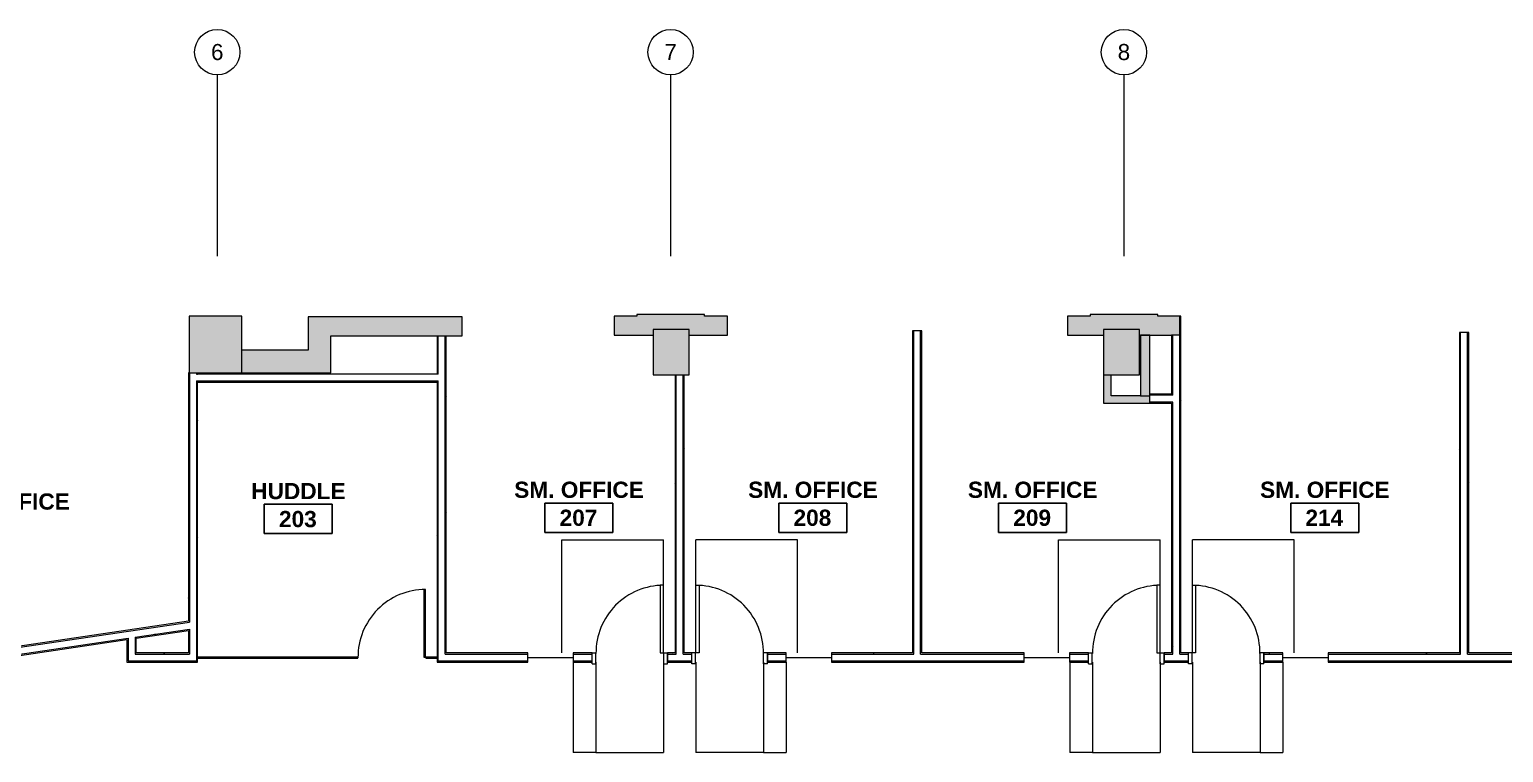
# Model space of a CAD drawing. Header units: inches. Extents: x 25331 to 28023, y 11893 to 13691.
# Drawn here: x 26722 to 27503, y 13308 to 13691 of the extents above; entities that cross this region are included whole.
import ezdxf

# ---------------------------------------------------------------- set-up
doc = ezdxf.new("R2010")
doc.units = ezdxf.units.IN
doc.header["$MEASUREMENT"] = 0
for name, color, linetype, lineweight in [('A-AREA-IDEN', 1, 'Continuous', 9), ('A-DOOR', 8, 'Continuous', 13), ('A-DOOR-FRAM', 8, 'Continuous', 20), ('A-GENM', 8, 'Continuous', 13), ('A-GLAZ', 8, 'Continuous', 13), ('A-WALL', 8, 'Continuous', 13), ('A-WALL-PATT', 8, 'Continuous', 13), ('I-WALL', 8, 'Continuous', 13), ('S-COLS', 8, 'Continuous', 13), ('S-GRID', 8, 'Continuous', 9), ('S-GRID-IDEN', 8, 'Continuous', 9)]:
    doc.layers.add(name, color=color, linetype=linetype, lineweight=lineweight)
doc.styles.add('Swis721 Lt BT', font='swissl.ttf', dxfattribs={"height": 8.514638})
doc.styles.add('Swis721 Lt BT_B', font='', dxfattribs={"height": 8.583975})
doc.styles.get('Swis721 Lt BT_B').set_extended_font_data('Swis721 Lt BT', bold=True)
pattern_1 = [(0, (0, 0), (30.72, 7.68), [1.267, -21.773, 1.267, -21.773, -122.88]), (0, (0, 0), (30.72, 7.68), [-46.08, 1.267, -44.813, 1.267, -21.773, -53.76]), (0, (0, 0), (30.72, 7.68), [-115.2, 1.267, -14.093, 1.267, -37.133]), (120, (11.52, 3.84), (-22.0110751, 22.7643004), [1.267, -21.773, 1.267, -21.773, -122.88]), (120, (11.52, 3.84), (-22.0110751, 22.7643004), [-46.08, 1.267, -44.813, 1.267, -21.773, -53.76]), (120, (11.52, 3.84), (-22.0110751, 22.7643004), [-115.2, 1.267, -14.093, 1.267, -37.133]), (240, (15.36, 19.2), (-8.7089249, -30.4443004), [1.267, -21.773, 1.267, -21.773, -122.88]), (240, (15.36, 19.2), (-8.7089249, -30.4443004), [-46.08, 1.267, -44.813, 1.267, -21.773, -53.76]), (240, (15.36, 19.2), (-8.7089249, -30.4443004), [-115.2, 1.267, -14.093, 1.267, -37.133])]

# ---------------------------------------------------------------- blocks, each defined once
blk = doc.blocks.new('Single Flush - OTJ_SOLIDFLUSH_ALUM-4900816-FIRST FLOOR CONSTRUCTION')
at = {"layer": 'A-DOOR'}
for p, q in [((16.16, 38.25), (16.16, 2.44)), ((17.91, 38.25), (16.16, 38.25)), ((17.91, 2.44), (17.91, 38.25)), ((16.16, 2.44), (17.91, 2.44))]:
    blk.add_line(p, q, dxfattribs=at)
blk.add_arc((17.91, 2.44), 35.81, 90, 180.5, dxfattribs=at)
at = {"layer": 'A-DOOR-FRAM'}
for p, q in [((-20, -3.31), (-20, 2.44)), ((-20, 2.44), (-18, 2.44)), ((-18, -3.31), (-18, 2.44)), ((18, -3.31), (18, 2.44)), ((18, 2.44), (20, 2.44)), ((20, -3.31), (20, 2.44)), ((-20, -3.31), (-18, -3.31)), ((18, -3.31), (20, -3.31))]:
    blk.add_line(p, q, dxfattribs=at)
at = {"layer": 'A-GENM'}
for p, q in [((-35.91, 62.25), (17.91, 62.25)), ((-35.91, 2.44), (-35.91, 62.25)), ((17.91, 2.44), (17.91, 62.25)), ((17.87, 2.44), (17.91, 2.44)), ((-29.91, -2.44), (-29.91, -50.25)), ((-17.91, -2.44), (-17.91, -50.25)), ((17.87, -2.44), (17.91, -2.44)), ((17.91, -2.44), (17.91, -50.25)), ((-17.91, -50.25), (-29.91, -50.25)), ((-17.91, -50.25), (17.91, -50.25))]:
    blk.add_line(p, q, dxfattribs=at)
blk = doc.blocks.new('Single Flush - OTJ_SOLIDFLUSH_ALUM-4900275-FIRST FLOOR CONSTRUCTION')
at = {"layer": 'A-DOOR'}
for p, q in [((16.16, -2.44), (17.91, -2.44)), ((16.16, -38.25), (16.16, -2.44)), ((17.91, -2.44), (17.91, -38.25)), ((17.91, -38.25), (16.16, -38.25))]:
    blk.add_line(p, q, dxfattribs=at)
blk.add_arc((17.91, -2.44), 35.81, 179.5, 270, dxfattribs=at)
at = {"layer": 'A-DOOR-FRAM'}
for p, q in [((-20, 3.31), (-20, -2.44)), ((-20, 3.31), (-18, 3.31)), ((-18, 3.31), (-18, -2.44)), ((18, 3.31), (18, -2.44)), ((18, 3.31), (20, 3.31)), ((20, 3.31), (20, -2.44)), ((-20, -2.44), (-18, -2.44)), ((18, -2.44), (20, -2.44))]:
    blk.add_line(p, q, dxfattribs=at)
at = {"layer": 'A-GENM'}
for p, q in [((-17.91, 50.25), (-29.91, 50.25)), ((-29.91, 2.44), (-29.91, 50.25)), ((-17.91, 50.25), (17.91, 50.25)), ((-17.91, 2.44), (-17.91, 50.25)), ((17.91, 2.44), (17.91, 50.25)), ((17.87, 2.44), (17.91, 2.44)), ((-35.91, -2.44), (-35.91, -62.25)), ((17.87, -2.44), (17.91, -2.44)), ((17.91, -2.44), (17.91, -62.25)), ((-35.91, -62.25), (17.91, -62.25))]:
    blk.add_line(p, q, dxfattribs=at)
blk = doc.blocks.new('Single Glass Door - 36_ x 96_-4888983-FIRST FLOOR CONSTRUCTION')
at = {"layer": 'A-DOOR'}
for p, q in [((16.90625, 36.0625), (16.90625, 0.25)), ((17.90625, 36.0625), (16.90625, 36.0625)), ((17.90625, 0.25), (17.90625, 36.0625)), ((16.90625, 0.25), (17.90625, 0.25))]:
    blk.add_line(p, q, dxfattribs=at)
blk.add_arc((17.90625, 0.25), 35.8125, 90, 180.5, dxfattribs=at)
blk = doc.blocks.new('Frameless opening with glazing - 24_ x 96_-4900874-FIRST FLOOR CONSTRUCTION')
at = {"layer": 'A-GLAZ'}
blk.add_line((-13.5, 0.0625), (10.5, 0.0625), dxfattribs=at)
blk = doc.blocks.new('Concrete-Rectangular-Column - 19 X 24-5195709-FIRST FLOOR CONSTRUCTION')
at = {"layer": 'S-COLS'}
blk.add_hatch(color=256, dxfattribs=at).paths.add_polyline_path([(-9.5, -12), (9.5, -12), (9.5, 12), (-9.5, 12)], flags=0)
for p, q in [((9.5, 12), (-9.5, 12)), ((-9.5, 12), (-9.5, -12)), ((9.5, -12), (9.5, 12)), ((-9.5, -12), (9.5, -12))]:
    blk.add_line(p, q, dxfattribs=at)
blk = doc.blocks.new('Concrete-Rectangular-Column - 28 X 36-5114309-FIRST FLOOR CONSTRUCTION')
at = {"layer": 'S-COLS'}
blk.add_hatch(color=256, dxfattribs=at).paths.add_polyline_path([(14, -15), (14, 15), (-14, 15), (-14, -15)], flags=0)
for p, q in [((14, 15), (-14, 15)), ((-14, 15), (-14, -15)), ((14, -15), (14, 15)), ((-14, -15), (14, -15))]:
    blk.add_line(p, q, dxfattribs=at)
blk = doc.blocks.new('Grid - Grid Head - Circle-50561-FIRST FLOOR CONSTRUCTION')
at = {"layer": 'S-GRID-IDEN'}
blk.add_circle((0, 0), 0.125, dxfattribs=at)
blk = doc.blocks.new('Room Tag - Room Name and Number-3379422-FIRST FLOOR CONSTRUCTION')
at = {"layer": 'A-AREA-IDEN'}
for p, q in [((-0.1881, -0.1636), (-0.1881, -0.0018)), ((-0.1881, -0.0018), (0.1869, -0.0018)), ((0.1869, -0.0018), (-0.1881, -0.0018)), ((-0.1881, -0.0018), (-0.1881, -0.1636)), ((0.1869, -0.0018), (0.1869, -0.1636)), ((0.1869, -0.1636), (0.1869, -0.0018)), ((0.1869, -0.1636), (-0.1881, -0.1636)), ((-0.1881, -0.1636), (0.1869, -0.1636))]:
    blk.add_line(p, q, dxfattribs=at)

msp = doc.modelspace()

# ---------------------------------------------------------------- hatches: boundary and pattern name
at = {"layer": 'A-WALL-PATT'}
for points in [[(27071.47, 13529.17), (27079.65, 13529.17), (27079.65, 13540.17), (27043.81, 13540.17), (27043.81, 13529.17), (27052.47, 13529.17), (27052.47, 13532.11), (27071.47, 13532.11), (27071.47, 13531.45)], [(27319.65, 13529.17), (27319.65, 13540.17), (27283.81, 13540.17), (27283.81, 13529.17), (27290.99, 13529.17), (27290.99, 13532.11), (27309.99, 13532.11), (27309.99, 13529.17)], [(26869.81, 13509.16), (26881.81, 13509.16), (26881.81, 13538.91), (26869.81, 13538.91), (26869.81, 13521.16)], [(26951.31, 13528.91), (26951.31, 13538.91), (26881.81, 13538.91), (26881.81, 13528.91)], [(27043.81, 13529.17), (27043.81, 13539.17), (27031.81, 13539.17), (27031.81, 13529.17)], [(27079.65, 13529.17), (27091.81, 13529.17), (27091.81, 13539.17), (27079.65, 13539.17), (27079.65, 13531.55)], [(27272.45, 13529.17), (27283.81, 13529.17), (27283.81, 13539.17), (27271.81, 13539.17), (27271.81, 13529.17)], [(27319.65, 13529.17), (27331.24, 13529.17), (27331.24, 13539.17), (27319.65, 13539.17), (27319.65, 13530.55)], [(27310.49, 13497.16), (27315.49, 13497.16), (27315.49, 13529.16), (27310.49, 13529.16)], [(26869.81, 13509.16), (26869.81, 13521.16), (26834.81, 13521.16), (26834.81, 13509.16)], [(27290.99, 13493.16), (27294.99, 13493.16), (27294.99, 13508.11), (27290.99, 13508.11), (27290.99, 13493.79)], [(27315.49, 13493.16), (27315.49, 13497.16), (27294.99, 13497.16), (27294.99, 13493.16)]]:
    msp.add_hatch(color=256, dxfattribs=at).paths.add_polyline_path(points, flags=0)
h = msp.add_hatch(dxfattribs=at)
h.set_pattern_fill('FP2_2', color=256, style=0, pattern_type=2)
h.set_pattern_definition(pattern_1)
h.paths.add_polyline_path([(27331.86, 13360.99), (27331.86, 13539.17), (27331.24, 13539.17), (27331.24, 13360.99)], flags=0)
h = msp.add_hatch(dxfattribs=at)
h.set_pattern_fill('FP2_2', color=256, style=0, pattern_type=2)
h.set_pattern_definition(pattern_1)
h.paths.add_polyline_path([(26938.12, 13356.11), (26938.74, 13356.11), (26938.74, 13358.3), (26938.12, 13358.3), (26938.12, 13356.74)], flags=0)
h.paths.add_polyline_path([(26938.12, 13358.8), (26938.74, 13358.8), (26938.74, 13504.93), (26938.12, 13504.93), (26938.12, 13436.14)], flags=0)
h.paths.add_polyline_path([(26938.12, 13508.55), (26938.74, 13508.55), (26938.74, 13528.91), (26938.12, 13528.91)], flags=0)
h = msp.add_hatch(dxfattribs=at)
h.set_pattern_fill('FP2_2', color=256, style=0, pattern_type=2)
h.set_pattern_definition(pattern_1)
h.paths.add_polyline_path([(26942.99, 13360.36), (26942.99, 13528.91), (26942.37, 13528.91), (26942.37, 13360.36)], flags=0)
h = msp.add_hatch(dxfattribs=at)
h.set_pattern_fill('FP2_2', color=256, style=0, pattern_type=2)
h.set_pattern_definition(pattern_1)
h.paths.add_polyline_path([(27189.84, 13360.99), (27190.47, 13360.99), (27190.47, 13531.55), (27189.84, 13531.55), (27189.84, 13436.14)], flags=0)
h = msp.add_hatch(dxfattribs=at)
h.set_pattern_fill('FP2_2', color=256, style=0, pattern_type=2)
h.set_pattern_definition(pattern_1)
h.paths.add_polyline_path([(27194.09, 13360.99), (27194.72, 13360.99), (27194.72, 13531.55), (27194.09, 13531.55), (27194.09, 13436.14)], flags=0)
h = msp.add_hatch(dxfattribs=at)
h.set_pattern_fill('FP2_2', color=256, style=0, pattern_type=2)
h.set_pattern_definition(pattern_1)
h.paths.add_polyline_path([(27326.99, 13360.99), (27327.61, 13360.99), (27327.61, 13493.79), (27326.99, 13493.79), (27326.99, 13436.14)], flags=0)
h.paths.add_polyline_path([(27327.61, 13497.41), (27327.61, 13529.17), (27326.99, 13529.17), (27326.99, 13497.41)], flags=0)
h = msp.add_hatch(dxfattribs=at)
h.set_pattern_fill('FP2_2', color=256, style=0, pattern_type=2)
h.set_pattern_definition(pattern_1)
h.paths.add_polyline_path([(27479.37, 13360.99), (27479.99, 13360.99), (27479.99, 13530.55), (27479.37, 13530.55), (27479.37, 13436.14)], flags=0)
h = msp.add_hatch(dxfattribs=at)
h.set_pattern_fill('FP2_2', color=256, style=0, pattern_type=2)
h.set_pattern_definition(pattern_1)
h.paths.add_polyline_path([(27484.24, 13360.99), (27484.24, 13530.55), (27483.62, 13530.55), (27483.62, 13360.99)], flags=0)
h = msp.add_hatch(dxfattribs=at)
h.set_pattern_fill('FP2_2', color=256, style=0, pattern_type=2)
h.set_pattern_definition(pattern_1)
h.paths.add_polyline_path([(26807.06, 13360.99), (26807.06, 13373.65), (26806.43, 13373.56), (26806.43, 13360.99)], flags=0)
h.paths.add_polyline_path([(26806.43, 13377.23), (26807.06, 13377.32), (26807.06, 13509.16), (26806.43, 13509.16), (26806.43, 13377.32)], flags=0)
h = msp.add_hatch(dxfattribs=at)
h.set_pattern_fill('FP2_2', color=256, style=0, pattern_type=2)
h.set_pattern_definition(pattern_1)
h.paths.add_polyline_path([(26810.68, 13356.74), (26811.31, 13356.75), (26811.31, 13358.3), (26810.68, 13358.3)], flags=0)
h.paths.add_polyline_path([(26811.31, 13358.8), (26811.31, 13504.93), (26810.68, 13504.93), (26810.68, 13358.8)], flags=0)
h.paths.add_polyline_path([(26810.79, 13508.55), (26811.31, 13508.55), (26811.31, 13509.16), (26810.68, 13509.16), (26810.68, 13508.55)], flags=0)
h = msp.add_hatch(dxfattribs=at)
h.set_pattern_fill('FP2_2', color=256, style=0, pattern_type=2)
h.set_pattern_definition(pattern_1)
h.paths.add_polyline_path([(26938.12, 13504.3), (26938.12, 13504.93), (26811.31, 13504.93), (26811.31, 13504.3), (26881.81, 13504.3)], flags=0)
h = msp.add_hatch(dxfattribs=at)
h.set_pattern_fill('FP2_2', color=256, style=0, pattern_type=2)
h.set_pattern_definition(pattern_1)
h.paths.add_polyline_path([(27064.74, 13360.99), (27064.74, 13508.11), (27064.12, 13508.11), (27064.12, 13360.99)], flags=0)
h = msp.add_hatch(dxfattribs=at)
h.set_pattern_fill('FP2_2', color=256, style=0, pattern_type=2)
h.set_pattern_definition(pattern_1)
h.paths.add_polyline_path([(27068.37, 13360.99), (27068.99, 13360.99), (27068.99, 13508.11), (27068.37, 13508.11), (27068.37, 13436.14)], flags=0)
h = msp.add_hatch(dxfattribs=at)
h.set_pattern_fill('FP2_2', color=256, style=0, pattern_type=2)
h.set_pattern_definition(pattern_1)
h.paths.add_polyline_path([(26534.31, 13336.91), (26542.64, 13338.14), (26542.55, 13338.76), (26534.31, 13337.54), (26534.31, 13337)], flags=0)
h.paths.add_polyline_path([(26582.21, 13344.01), (26587.53, 13344.79), (26587.44, 13345.41), (26582.12, 13344.62)], flags=0)
h.paths.add_polyline_path([(26611.27, 13348.31), (26806.43, 13377.23), (26806.43, 13377.86), (26611.18, 13348.93)], flags=0)
h = msp.add_hatch(dxfattribs=at)
h.set_pattern_fill('FP2_2', color=256, style=0, pattern_type=2)
h.set_pattern_definition(pattern_1)
h.paths.add_polyline_path([(26530.06, 13331.98), (26543.26, 13333.94), (26543.17, 13334.56), (26530.06, 13332.61)], flags=0)
h.paths.add_polyline_path([(26582.83, 13339.8), (26588.16, 13340.59), (26588.06, 13341.21), (26582.74, 13340.42)], flags=0)
h.paths.add_polyline_path([(26611.9, 13344.11), (26774.56, 13368.21), (26774.56, 13368.84), (26611.8, 13344.73)], flags=0)
h.paths.add_polyline_path([(26778.18, 13368.74), (26806.43, 13372.93), (26806.43, 13373.56), (26778.18, 13369.38), (26778.18, 13368.84)], flags=0)
h = msp.add_hatch(dxfattribs=at)
h.set_pattern_fill('FP2_2', color=256, style=0, pattern_type=2)
h.set_pattern_definition(pattern_1)
h.paths.add_polyline_path([(26806.43, 13360.36), (26807.06, 13360.36), (26807.06, 13360.99), (26778.81, 13360.99), (26778.81, 13360.36), (26780.68, 13360.36)], flags=0)
h = msp.add_hatch(dxfattribs=at)
h.set_pattern_fill('FP2_2', color=256, style=0, pattern_type=2)
h.set_pattern_definition(pattern_1)
h.paths.add_polyline_path([(27282.99, 13360.36), (27282.99, 13360.99), (27272.99, 13360.99), (27272.99, 13360.36)], flags=0)
h.paths.add_polyline_path([(27484.24, 13360.36), (27514.49, 13360.36), (27514.48, 13360.99), (27483.62, 13360.99), (27483.62, 13360.36)], flags=0)
h.paths.add_polyline_path([(27194.72, 13360.36), (27248.99, 13360.36), (27248.99, 13360.99), (27194.09, 13360.99), (27194.09, 13360.36)], flags=0)
h.paths.add_polyline_path([(27190.47, 13360.36), (27190.47, 13360.99), (27146.99, 13360.99), (27146.99, 13360.36), (27189.84, 13360.36)], flags=0)
h.paths.add_polyline_path([(27479.99, 13360.36), (27479.99, 13360.99), (27409.86, 13360.99), (27409.86, 13360.36), (27479.37, 13360.36)], flags=0)
h.paths.add_polyline_path([(27385.86, 13360.36), (27385.86, 13360.99), (27375.86, 13360.99), (27375.86, 13360.36)], flags=0)
h.paths.add_polyline_path([(27010.12, 13360.36), (27020.12, 13360.36), (27020.12, 13360.99), (27010.12, 13360.99)], flags=0)
h.paths.add_polyline_path([(27331.86, 13360.36), (27335.86, 13360.36), (27335.86, 13360.99), (27331.24, 13360.99), (27331.24, 13360.36)], flags=0)
h.paths.add_polyline_path([(27068.37, 13360.36), (27072.99, 13360.36), (27072.99, 13360.99), (27068.37, 13360.99)], flags=0)
h.paths.add_polyline_path([(26942.99, 13360.36), (26986.12, 13360.36), (26986.12, 13360.99), (26942.99, 13360.99)], flags=0)
h.paths.add_polyline_path([(27112.99, 13360.36), (27122.99, 13360.36), (27122.99, 13360.99), (27112.99, 13360.99)], flags=0)
h.paths.add_polyline_path([(27326.99, 13360.36), (27327.61, 13360.36), (27327.61, 13360.99), (27322.99, 13360.99), (27322.99, 13360.36)], flags=0)
h.paths.add_polyline_path([(27064.74, 13360.36), (27064.74, 13360.99), (27060.12, 13360.99), (27060.12, 13360.36), (27064.12, 13360.36)], flags=0)
h = msp.add_hatch(dxfattribs=at)
h.set_pattern_fill('FP2_2', color=256, style=0, pattern_type=2)
h.set_pattern_definition(pattern_1)
h.paths.add_polyline_path([(27178.96, 13356.11), (27248.99, 13356.11), (27248.99, 13356.74), (27146.99, 13356.74), (27146.99, 13356.11), (27178.34, 13356.11)], flags=0)
h.paths.add_polyline_path([(27483.62, 13356.11), (27510.24, 13356.11), (27510.24, 13356.74), (27409.86, 13356.74), (27409.86, 13356.11), (27479.99, 13356.11)], flags=0)
h.paths.add_polyline_path([(27331.24, 13356.11), (27335.86, 13356.11), (27335.86, 13356.74), (27322.99, 13356.74), (27322.99, 13356.11), (27327.63, 13356.11)], flags=0)
h.paths.add_polyline_path([(27272.99, 13356.11), (27282.99, 13356.11), (27282.99, 13356.74), (27272.99, 13356.74)], flags=0)
h.paths.add_polyline_path([(27385.86, 13356.11), (27385.86, 13356.74), (27375.86, 13356.74), (27375.86, 13356.11)], flags=0)
h.paths.add_polyline_path([(27112.99, 13356.11), (27122.99, 13356.11), (27122.99, 13356.74), (27112.99, 13356.74)], flags=0)
h.paths.add_polyline_path([(27072.99, 13356.11), (27072.99, 13356.74), (27060.12, 13356.74), (27060.12, 13356.11), (27068.99, 13356.11)], flags=0)
h.paths.add_polyline_path([(27020.12, 13356.11), (27020.12, 13356.74), (27010.12, 13356.74), (27010.12, 13356.11), (27010.17, 13356.11)], flags=0)
h.paths.add_polyline_path([(26942.37, 13356.11), (26986.12, 13356.11), (26986.12, 13356.74), (26938.74, 13356.74), (26938.76, 13356.11)], flags=0)

# ---------------------------------------------------------------- linework, layer by layer
at = {"layer": 'A-WALL'}
for p, q in [((27079.65, 13540.17), (27043.81, 13540.17)), ((27043.81, 13540.17), (27043.81, 13539.17)), ((27079.65, 13539.17), (27079.65, 13540.17)), ((27319.65, 13540.17), (27283.81, 13540.17)), ((27283.81, 13540.17), (27283.81, 13539.17)), ((27319.65, 13539.17), (27319.65, 13540.17)), ((26951.31, 13538.91), (26869.81, 13538.91)), ((26869.81, 13538.91), (26869.81, 13521.16)), ((26951.31, 13528.91), (26951.31, 13538.91)), ((27043.81, 13539.17), (27031.81, 13539.17)), ((27031.81, 13539.17), (27031.81, 13529.17)), ((27091.81, 13539.17), (27079.65, 13539.17)), ((27091.81, 13529.17), (27091.81, 13539.17)), ((27283.81, 13539.17), (27271.81, 13539.17)), ((27271.81, 13539.17), (27271.81, 13529.17)), ((27331.86, 13539.17), (27319.65, 13539.17)), ((27331.24, 13360.36), (27331.24, 13539.17)), ((27331.86, 13529.17), (27331.86, 13539.17)), ((26881.81, 13528.91), (26951.31, 13528.91)), ((26881.81, 13509.16), (26881.81, 13528.91)), ((26938.74, 13508.55), (26938.74, 13528.91)), ((26942.37, 13360.36), (26942.37, 13528.91)), ((27031.81, 13529.17), (27052.47, 13529.17)), ((27071.47, 13529.17), (27091.81, 13529.17)), ((27190.47, 13360.36), (27190.47, 13531.55)), ((27194.09, 13360.36), (27194.09, 13531.55)), ((27271.81, 13529.17), (27290.99, 13529.17)), ((27309.99, 13529.17), (27326.99, 13529.17)), ((27331.24, 13529.17), (27326.99, 13529.17)), ((27327.61, 13497.41), (27327.61, 13529.17)), ((27479.99, 13360.36), (27479.99, 13530.55)), ((27483.62, 13360.36), (27483.62, 13530.55)), ((26869.81, 13521.16), (26834.81, 13521.16)), ((26807.06, 13509.16), (26807.06, 13377.32)), ((26810.68, 13509.16), (26810.68, 13508.55)), ((26810.68, 13508.55), (26811.31, 13508.55)), ((26834.81, 13509.16), (26881.81, 13509.16)), ((26938.74, 13508.55), (26938.12, 13508.55)), ((26810.68, 13504.93), (26810.68, 13356.74)), ((26810.68, 13504.93), (26938.74, 13504.93)), ((26938.74, 13356.74), (26938.74, 13504.93)), ((27064.74, 13360.36), (27064.74, 13508.11)), ((27068.37, 13360.36), (27068.37, 13508.11)), ((27290.99, 13508.11), (27290.99, 13493.16)), ((27294.99, 13497.16), (27294.99, 13508.11)), ((27290.99, 13493.16), (27315.49, 13493.16)), ((27310.49, 13497.16), (27294.99, 13497.16)), ((27327.61, 13497.41), (27315.49, 13497.41)), ((27315.49, 13493.16), (27315.49, 13497.16)), ((27327.61, 13493.79), (27315.49, 13493.79)), ((27327.61, 13360.36), (27327.61, 13493.79)), ((26611.27, 13348.31), (26807.06, 13377.32)), ((26611.8, 13344.73), (26774.56, 13368.84)), ((26774.56, 13368.84), (26774.56, 13356.74)), ((26778.18, 13369.38), (26807.06, 13373.65)), ((26778.18, 13369.38), (26778.18, 13360.36)), ((26807.06, 13373.65), (26807.06, 13360.36)), ((26778.18, 13360.36), (26807.06, 13360.36)), ((26942.37, 13360.36), (26986.12, 13360.36)), ((27010.12, 13360.36), (27020.12, 13360.36)), ((27060.12, 13360.36), (27064.74, 13360.36)), ((27068.37, 13360.36), (27072.99, 13360.36)), ((27112.99, 13360.36), (27122.99, 13360.36)), ((27146.99, 13360.36), (27190.47, 13360.36)), ((27194.09, 13360.36), (27248.99, 13360.36)), ((27272.99, 13360.36), (27282.99, 13360.36)), ((27322.99, 13360.36), (27327.61, 13360.36)), ((27331.24, 13360.36), (27335.86, 13360.36)), ((27375.86, 13360.36), (27385.86, 13360.36)), ((27409.86, 13360.36), (27479.99, 13360.36)), ((27483.62, 13360.36), (27514.49, 13360.36)), ((26774.56, 13356.74), (26810.68, 13356.74)), ((26810.68, 13358.8), (26811.31, 13358.8)), ((26810.68, 13358.3), (26811.31, 13358.3)), ((26938.74, 13358.8), (26938.12, 13358.8)), ((26938.74, 13358.3), (26938.12, 13358.3)), ((26938.74, 13356.74), (26986.12, 13356.74)), ((27010.12, 13356.74), (27020.12, 13356.74)), ((27060.12, 13356.74), (27072.99, 13356.74)), ((27112.99, 13356.74), (27122.99, 13356.74)), ((27146.99, 13356.74), (27248.99, 13356.74)), ((27272.99, 13356.74), (27282.99, 13356.74)), ((27322.99, 13356.74), (27335.86, 13356.74)), ((27375.86, 13356.74), (27385.86, 13356.74)), ((27409.86, 13356.74), (27510.87, 13356.74))]:
    msp.add_line(p, q, dxfattribs=at)
at = {"layer": 'I-WALL'}
for p, q in [((26938.12, 13528.91), (26938.12, 13508.55)), ((26942.99, 13360.99), (26942.99, 13528.91)), ((27189.84, 13531.55), (27189.84, 13360.99)), ((27194.72, 13531.55), (27189.84, 13531.55)), ((27194.72, 13360.99), (27194.72, 13531.55)), ((27315.49, 13529.16), (27310.49, 13529.16)), ((27310.49, 13529.16), (27310.49, 13497.16)), ((27315.49, 13497.16), (27315.49, 13529.16)), ((27326.99, 13529.17), (27326.99, 13498.04)), ((27331.86, 13360.99), (27331.86, 13529.17)), ((27479.37, 13530.55), (27479.37, 13360.99)), ((27484.24, 13530.55), (27479.37, 13530.55)), ((27484.24, 13360.99), (27484.24, 13530.55)), ((26806.81, 13509.16), (26806.43, 13509.16)), ((26806.43, 13509.16), (26806.43, 13377.86)), ((26811.31, 13508.55), (26811.31, 13509.16)), ((26938.12, 13508.55), (26811.31, 13508.55)), ((26811.31, 13358.8), (26811.31, 13504.3)), ((26811.31, 13504.3), (26938.12, 13504.3)), ((26938.12, 13504.3), (26938.12, 13358.8)), ((27064.12, 13508.11), (27064.12, 13360.99)), ((27068.99, 13360.99), (27068.99, 13508.11)), ((27310.49, 13497.16), (27315.49, 13497.16)), ((27326.99, 13498.04), (27315.49, 13498.04)), ((27315.49, 13493.16), (27326.99, 13493.16)), ((27326.99, 13493.16), (27326.99, 13360.99)), ((26806.43, 13377.86), (26611.18, 13348.93)), ((26611.9, 13344.11), (26773.93, 13368.12)), ((26773.93, 13368.12), (26773.93, 13356.11)), ((26778.81, 13368.84), (26806.43, 13372.93)), ((26778.81, 13360.99), (26778.81, 13368.84)), ((26806.43, 13372.93), (26806.43, 13360.99)), ((26806.43, 13360.99), (26778.81, 13360.99)), ((26986.12, 13360.99), (26942.99, 13360.99)), ((26986.12, 13356.11), (26986.12, 13360.99)), ((27020.12, 13360.99), (27010.12, 13360.99)), ((27010.12, 13360.99), (27010.12, 13356.11)), ((27020.12, 13356.11), (27020.12, 13360.99)), ((27064.12, 13360.99), (27060.12, 13360.99)), ((27060.12, 13360.99), (27060.12, 13356.11)), ((27072.99, 13360.99), (27068.99, 13360.99)), ((27072.99, 13356.11), (27072.99, 13360.99)), ((27122.99, 13360.99), (27112.99, 13360.99)), ((27112.99, 13360.99), (27112.99, 13356.11)), ((27122.99, 13356.11), (27122.99, 13360.99)), ((27189.84, 13360.99), (27146.99, 13360.99)), ((27146.99, 13360.99), (27146.99, 13356.11)), ((27248.99, 13360.99), (27194.72, 13360.99)), ((27248.99, 13356.11), (27248.99, 13360.99)), ((27282.99, 13360.99), (27272.99, 13360.99)), ((27272.99, 13360.99), (27272.99, 13356.11)), ((27282.99, 13356.11), (27282.99, 13360.99)), ((27326.99, 13360.99), (27322.99, 13360.99)), ((27322.99, 13360.99), (27322.99, 13356.11)), ((27335.86, 13360.99), (27331.86, 13360.99)), ((27335.86, 13356.11), (27335.86, 13360.99)), ((27385.86, 13360.99), (27375.86, 13360.99)), ((27375.86, 13360.99), (27375.86, 13356.11)), ((27385.86, 13356.11), (27385.86, 13360.99)), ((27479.37, 13360.99), (27409.86, 13360.99)), ((27409.86, 13360.99), (27409.86, 13356.11)), ((27515.12, 13360.99), (27484.24, 13360.99)), ((26773.93, 13356.11), (26811.31, 13356.11)), ((26896.12, 13358.8), (26811.31, 13358.8)), ((26811.31, 13358.3), (26896.12, 13358.3)), ((26811.31, 13356.11), (26811.31, 13358.3)), ((26896.12, 13358.3), (26896.12, 13358.8)), ((26938.12, 13358.8), (26932.12, 13358.8)), ((26932.12, 13358.8), (26932.12, 13358.3)), ((26932.12, 13358.3), (26938.12, 13358.3)), ((26938.12, 13358.3), (26938.12, 13356.11)), ((26938.12, 13356.11), (26986.12, 13356.11)), ((27010.12, 13356.11), (27020.12, 13356.11)), ((27060.12, 13356.11), (27072.99, 13356.11)), ((27112.99, 13356.11), (27122.99, 13356.11)), ((27146.99, 13356.11), (27248.99, 13356.11)), ((27272.99, 13356.11), (27282.99, 13356.11)), ((27322.99, 13356.11), (27335.86, 13356.11)), ((27375.86, 13356.11), (27385.86, 13356.11)), ((27409.86, 13356.11), (27510.24, 13356.11))]:
    msp.add_line(p, q, dxfattribs=at)
at = {"layer": 'S-GRID'}
for p, q in [((26821.73, 13666.96), (26821.73, 13570.96)), ((27061.73, 13666.96), (27061.73, 13570.96)), ((27301.73, 13666.96), (27301.73, 13570.96))]:
    msp.add_line(p, q, dxfattribs=at)

# ---------------------------------------------------------------- block references
at = {"layer": 'A-AREA-IDEN', "xscale": 95.99999999999994, "yscale": 95.99999999999994, "zscale": 95.99999999999994}
for p in [(26864.67, 13439.84), (27013.24, 13440.52), (27137.08, 13440.52), (27253.42, 13440.52), (27408.11, 13440.52)]:
    msp.add_blockref('Room Tag - Room Name and Number-3379422-FIRST FLOOR CONSTRUCTION', p, dxfattribs=at)
at = {"layer": 'A-DOOR'}
for name, p in [('Single Flush - OTJ_SOLIDFLUSH_ALUM-4900816-FIRST FLOOR CONSTRUCTION', (27040.12, 13358.55)), ('Single Flush - OTJ_SOLIDFLUSH_ALUM-4900816-FIRST FLOOR CONSTRUCTION', (27302.99, 13358.55)), ('Single Glass Door - 36_ x 96_-4888983-FIRST FLOOR CONSTRUCTION', (26914.12, 13358.55))]:
    msp.add_blockref(name, p, dxfattribs=at)
at = {"layer": 'A-DOOR', "rotation": 180}
for p in [(27092.99, 13358.55), (27355.86, 13358.55)]:
    msp.add_blockref('Single Flush - OTJ_SOLIDFLUSH_ALUM-4900275-FIRST FLOOR CONSTRUCTION', p, dxfattribs=at)
at = {"layer": 'A-GLAZ', "rotation": 180}
for p in [(26996.62, 13358.55), (27133.49, 13358.55), (27396.36, 13358.55)]:
    msp.add_blockref('Frameless opening with glazing - 24_ x 96_-4900874-FIRST FLOOR CONSTRUCTION', p, dxfattribs=at)
at = {"layer": 'A-GLAZ'}
msp.add_blockref('Frameless opening with glazing - 24_ x 96_-4900874-FIRST FLOOR CONSTRUCTION', (27262.49, 13358.55), dxfattribs=at)
at = {"layer": 'S-COLS'}
for name, p in [('Concrete-Rectangular-Column - 28 X 36-5114309-FIRST FLOOR CONSTRUCTION', (26820.81, 13524.16)), ('Concrete-Rectangular-Column - 19 X 24-5195709-FIRST FLOOR CONSTRUCTION', (27061.97, 13520.11)), ('Concrete-Rectangular-Column - 19 X 24-5195709-FIRST FLOOR CONSTRUCTION', (27300.49, 13520.11))]:
    msp.add_blockref(name, p, dxfattribs=at)
at = {"layer": 'S-GRID-IDEN', "xscale": 95.99999999999994, "yscale": 95.99999999999994, "zscale": 95.99999999999994, "rotation": 180}
for p in [(26821.73, 13678.96), (27061.73, 13678.96), (27301.73, 13678.96)]:
    msp.add_blockref('Grid - Grid Head - Circle-50561-FIRST FLOOR CONSTRUCTION', p, dxfattribs=at)

# ---------------------------------------------------------------- texts
at = {"layer": 'A-AREA-IDEN', "char_height": 8.584, "attachment_point": 2, "line_spacing_factor": 0.998538, "style": 'Swis721 Lt BT_B'}
for s, insert, width in [('HUDDLE', (26864.68, 13450.97), 56.592), ('SM. OFFICE', (27013.25, 13451.66), 77.76), ('SM. OFFICE', (27137.09, 13451.66), 77.76), ('SM. OFFICE', (27253.43, 13451.66), 77.76), ('SM. OFFICE', (27408.12, 13451.66), 77.76), ('EXEC. OFFICE', (26702.02, 13445.43), 93.312), ('203', (26864.4, 13436.15), 23.004), ('207', (27012.97, 13436.83), 23.004), ('208', (27136.81, 13436.83), 23.004), ('209', (27253.15, 13436.83), 23.004), ('214', (27407.83, 13436.83), 23.004)]:
    msp.add_mtext(s, dxfattribs=dict(at, insert=insert, width=width))

# ---------------------------------------------------------------- next in the draw order: texts
at = {"layer": 'S-GRID-IDEN', "char_height": 8.51, "width": 7.56, "attachment_point": 2, "line_spacing_factor": 1.00667, "style": 'Swis721 Lt BT', "bg_fill": 3, "box_fill_scale": 1.25, "bg_fill_color": 0, "bg_fill_transparency": 0}
for s, insert in [('6', (26821.73, 13683.29)), ('7', (27061.73, 13683.29)), ('8', (27301.73, 13683.29))]:
    msp.add_mtext(s, dxfattribs=dict(at, insert=insert))

doc.saveas('drawing.dxf')
